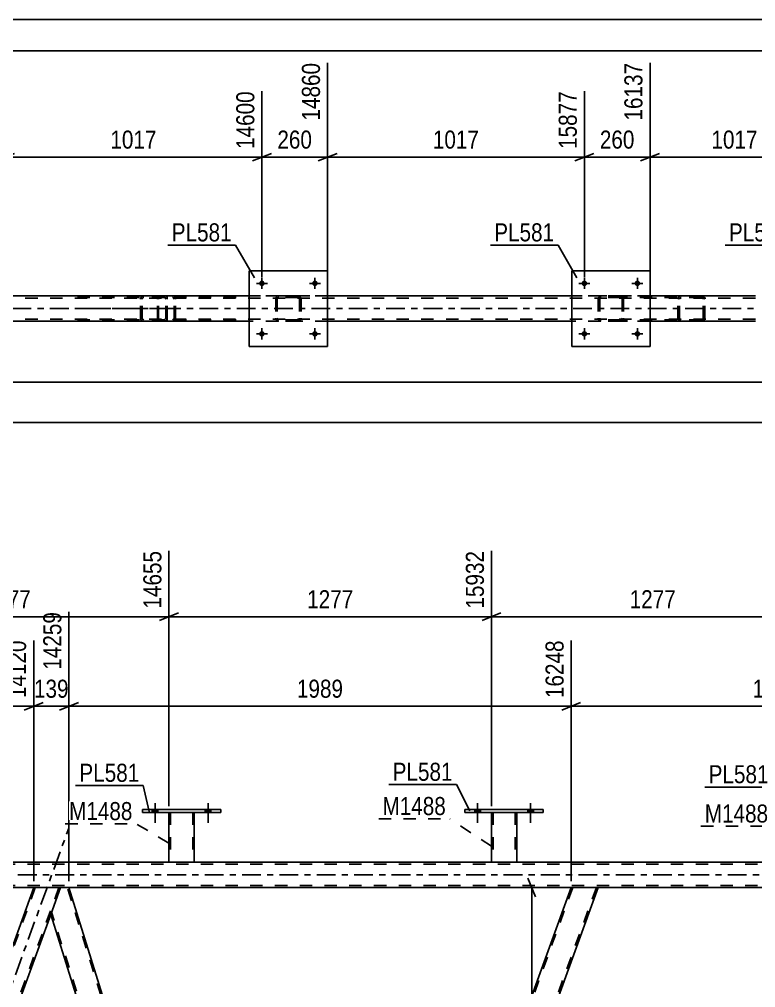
# Model space of a CAD drawing. Header units: millimetres. Extents: x 0 to 841, y 0 to 594.
# Drawn here: x 640.5 to 757.2, y 440.6 to 594 of the extents above; entities that cross this region are included whole.
import ezdxf

# ---------------------------------------------------------------- set-up
doc = ezdxf.new("R2010")
doc.units = ezdxf.units.MM
doc.linetypes.add('DXK_LINE_DOT2', pattern=[3.9198, 1.9599, -1.9599])
doc.linetypes.add('DXK_LINE_DOT3', pattern=[5.9187, 2.979, -0.9799, 0.9799, -0.9799])
doc.styles.add('Arial Narrow', font='ARIALN.TTF', dxfattribs={"height": 0.2})

# ---------------------------------------------------------------- blocks, each defined once
blk = doc.blocks.new('Unknown-800831068-1133')
at = {"color": 5, "linetype": 'Continuous'}
for p, q in [((841, 594), (0, 594)), ((836, 589), (5, 589))]:
    blk.add_line(p, q, dxfattribs=at)
blk = doc.blocks.new('Part-800831068-4525 - 4475')
at = {"color": 7, "linetype": 'DXK_LINE_DOT2'}
for p, q in [((757.11, 549.85), (94.93, 549.85)), ((757.11, 550.17), (115.06, 550.17)), ((689.35, 550.17), (676.95, 550.17)), ((740.43, 550.17), (728.03, 550.17)), ((757.11, 546.49), (94.93, 546.49)), ((689.35, 546.17), (676.95, 546.17)), ((740.43, 546.17), (728.03, 546.17))]:
    blk.add_line(p, q, dxfattribs=at)
at = {"color": 2, "linetype": 'Continuous'}
for p, q in [((676.95, 550.17), (638.26, 550.17)), ((728.03, 550.17), (689.35, 550.17)), ((757.11, 550.17), (740.43, 550.17)), ((676.95, 546.17), (638.26, 546.17)), ((728.03, 546.17), (689.35, 546.17)), ((757.11, 546.17), (740.43, 546.17))]:
    blk.add_line(p, q, dxfattribs=at)
at = {"color": 7, "linetype": 'DXK_LINE_DOT3'}
blk.add_line((94.93, 548.17), (757.11, 548.17), dxfattribs=at)
blk = doc.blocks.new('Part-800831068-4554 - 4475')
at = {"color": 7, "linetype": 'DXK_LINE_DOT2'}
for p, q in [((662.45, 549.87), (662.43, 549.69)), ((662.43, 546.65), (662.43, 549.69)), ((662.5, 550.03), (662.45, 549.87)), ((662.59, 550.13), (662.5, 550.03)), ((662.56, 549.69), (662.57, 549.78)), ((662.56, 546.65), (662.56, 549.69)), ((662.57, 549.78), (662.6, 549.86)), ((662.7, 550.17), (662.59, 550.13)), ((662.6, 549.86), (662.64, 549.91)), ((662.64, 549.91), (662.7, 549.93)), ((664.79, 550.17), (662.7, 550.17)), ((674.85, 550.17), (662.7, 550.17)), ((674.85, 549.93), (662.7, 549.93)), ((663.97, 549.93), (663.97, 550.17)), ((664.98, 550.13), (664.79, 550.17)), ((664.79, 549.93), (664.88, 549.91)), ((664.88, 549.91), (664.97, 549.86)), ((664.97, 549.86), (665.02, 549.78)), ((665.02, 549.78), (665.04, 549.69)), ((665.04, 546.65), (665.04, 549.69)), ((665.26, 549.82), (665.25, 549.87)), ((665.29, 549.69), (665.26, 549.82)), ((665.29, 546.65), (665.29, 549.69)), ((662.43, 546.65), (662.45, 546.46)), ((662.45, 546.46), (662.5, 546.31)), ((662.5, 546.31), (662.59, 546.2)), ((662.57, 546.55), (662.56, 546.65)), ((662.6, 546.48), (662.57, 546.55)), ((662.59, 546.2), (662.7, 546.17)), ((662.64, 546.42), (662.6, 546.48)), ((662.7, 546.41), (662.64, 546.42)), ((674.85, 546.41), (662.7, 546.41)), ((663.97, 546.17), (663.97, 546.41)), ((664.88, 546.42), (664.79, 546.41)), ((664.79, 546.17), (664.98, 546.2)), ((664.97, 546.48), (664.88, 546.42)), ((665.02, 546.55), (664.97, 546.48)), ((665.04, 546.65), (665.02, 546.55)), ((665.25, 546.46), (665.27, 546.56)), ((665.27, 546.56), (665.29, 546.65)), ((674.85, 546.17), (662.7, 546.17))]:
    blk.add_line(p, q, dxfattribs=at)
for centre, start, end in [((664.8, 549.67), 23.8494, 68.8059), ((664.8, 546.66), 291.1941, 336.1506)]:
    blk.add_arc(centre, 0.492, start, end, dxfattribs=at)
blk = doc.blocks.new('Part-800831068-6649 - 4475')
at = {"color": 2, "linetype": 'Continuous'}
for p, q in [((728.03, 554.17), (728.03, 542.17)), ((728.03, 554.17), (740.43, 554.17)), ((740.43, 554.17), (740.43, 542.17)), ((728.03, 542.17), (740.43, 542.17))]:
    blk.add_line(p, q, dxfattribs=at)
blk = doc.blocks.new('Part-800831068-4568 - 4475')
at = {"color": 7, "linetype": 'DXK_LINE_DOT2'}
for p, q in [((663.46, 550.17), (648.47, 550.17)), ((663.46, 549.93), (648.47, 549.93)), ((659.74, 549.82), (659.72, 549.69)), ((659.72, 546.65), (659.72, 549.69)), ((659.75, 549.87), (659.74, 549.82)), ((659.97, 549.69), (659.99, 549.78)), ((659.97, 546.65), (659.97, 549.69)), ((659.99, 549.78), (660.05, 549.86)), ((660.23, 550.17), (660.03, 550.13)), ((660.05, 549.86), (660.13, 549.91)), ((660.13, 549.91), (660.23, 549.93)), ((663.66, 550.13), (663.46, 550.17)), ((663.46, 549.93), (663.56, 549.91)), ((663.56, 549.91), (663.64, 549.86)), ((663.64, 549.86), (663.7, 549.78)), ((663.7, 549.78), (663.72, 549.69)), ((663.72, 546.65), (663.72, 549.69)), ((663.94, 549.82), (663.93, 549.87)), ((663.97, 549.69), (663.94, 549.82)), ((663.97, 546.65), (663.97, 549.69)), ((663.46, 546.41), (648.47, 546.41)), ((659.72, 546.65), (659.73, 546.56)), ((659.73, 546.56), (659.75, 546.46)), ((659.99, 546.55), (659.97, 546.65)), ((660.05, 546.48), (659.99, 546.55)), ((660.03, 546.2), (660.23, 546.17)), ((660.13, 546.42), (660.05, 546.48)), ((660.23, 546.41), (660.13, 546.42)), ((663.56, 546.42), (663.46, 546.41)), ((663.46, 546.17), (663.66, 546.2)), ((663.64, 546.48), (663.56, 546.42)), ((663.7, 546.55), (663.64, 546.48)), ((663.72, 546.65), (663.7, 546.55)), ((663.93, 546.46), (663.95, 546.56)), ((663.95, 546.56), (663.97, 546.65)), ((663.46, 546.17), (648.47, 546.17))]:
    blk.add_line(p, q, dxfattribs=at)
at = {"color": 7, "linetype": 'DXK_LINE_DOT3'}
blk.add_line((650.09, 548.17), (665.26, 548.17), dxfattribs=at)
at = {"color": 7, "linetype": 'DXK_LINE_DOT2'}
for centre, start, end in [((660.21, 549.67), 110.7584, 155.6801), ((663.48, 549.67), 24.32, 69.2417), ((660.21, 546.67), 204.32, 249.2417), ((663.48, 546.67), 290.7584, 335.6801)]:
    blk.add_arc(centre, 0.496, start, end, dxfattribs=at)
blk = doc.blocks.new('Part-800831068-6646 - 4475')
at = {"color": 7, "linetype": 'DXK_LINE_DOT2'}
for p, q in [((681.15, 549.69), (681.18, 549.87)), ((681.18, 549.87), (681.15, 549.69)), ((681.15, 549.69), (681.15, 546.65)), ((681.39, 549.69), (681.4, 549.78)), ((681.39, 549.69), (681.39, 546.65)), ((681.4, 549.78), (681.46, 549.86)), ((681.44, 550.13), (681.63, 550.17)), ((681.63, 550.17), (681.44, 550.13)), ((681.46, 549.86), (681.53, 549.91)), ((681.53, 549.91), (681.63, 549.93)), ((684.67, 550.17), (681.63, 550.17)), ((684.67, 549.93), (681.63, 549.93)), ((684.67, 550.17), (684.85, 550.13)), ((684.85, 550.13), (684.67, 550.17)), ((684.67, 549.93), (684.76, 549.91)), ((684.76, 549.91), (684.84, 549.86)), ((684.84, 549.86), (684.89, 549.78)), ((684.89, 549.78), (684.91, 549.69)), ((684.91, 549.69), (684.91, 546.65)), ((685.11, 549.87), (685.15, 549.69)), ((685.15, 549.69), (685.11, 549.87)), ((685.15, 549.69), (685.15, 546.65)), ((681.18, 546.47), (681.15, 546.65)), ((681.15, 546.65), (681.18, 546.47)), ((681.4, 546.56), (681.39, 546.65)), ((681.46, 546.48), (681.4, 546.56)), ((681.63, 546.17), (681.44, 546.21)), ((681.44, 546.21), (681.63, 546.17)), ((681.53, 546.43), (681.46, 546.48)), ((681.63, 546.41), (681.53, 546.43)), ((684.67, 546.41), (681.63, 546.41)), ((684.76, 546.43), (684.67, 546.41)), ((684.85, 546.21), (684.67, 546.17)), ((684.67, 546.17), (684.85, 546.21)), ((684.84, 546.48), (684.76, 546.43)), ((684.89, 546.56), (684.84, 546.48)), ((684.91, 546.65), (684.89, 546.56)), ((685.15, 546.65), (685.11, 546.47)), ((685.11, 546.47), (685.15, 546.65)), ((684.67, 546.17), (681.63, 546.17))]:
    blk.add_line(p, q, dxfattribs=at)
at = {"color": 7, "linetype": 'DXK_LINE_DOT3'}
blk.add_line((683.15, 548.17), (683.15, 548.17), dxfattribs=at)
at = {"color": 7, "linetype": 'DXK_LINE_DOT2'}
for centre, start, end in [((681.63, 549.69), 112.5, 157.5), ((681.63, 549.69), 112.5, 157.5), ((684.67, 549.69), 22.5, 67.5), ((684.67, 549.69), 22.5, 67.5), ((681.63, 546.65), 202.5, 247.5), ((681.63, 546.65), 202.5, 247.5), ((684.67, 546.65), 292.5, 337.5), ((684.67, 546.65), 292.5, 337.5)]:
    blk.add_arc(centre, 0.48, start, end, dxfattribs=at)
blk = doc.blocks.new('Part-800831068-4575 - 4475')
at = {"color": 7, "linetype": 'DXK_LINE_DOT2'}
for p, q in [((748.6, 550.17), (733.61, 550.17)), ((748.6, 549.93), (733.61, 549.93)), ((744.88, 549.82), (744.85, 549.69)), ((744.85, 546.65), (744.85, 549.69)), ((744.89, 549.87), (744.88, 549.82)), ((745.11, 549.69), (745.12, 549.78)), ((745.11, 546.65), (745.11, 549.69)), ((745.12, 549.78), (745.18, 549.86)), ((745.36, 550.17), (745.17, 550.13)), ((745.18, 549.86), (745.26, 549.91)), ((745.26, 549.91), (745.36, 549.93)), ((748.79, 550.13), (748.6, 550.17)), ((748.6, 549.93), (748.69, 549.91)), ((748.69, 549.91), (748.78, 549.86)), ((748.78, 549.86), (748.83, 549.78)), ((748.83, 549.78), (748.85, 549.69)), ((748.85, 546.65), (748.85, 549.69)), ((749.08, 549.82), (749.07, 549.87)), ((749.11, 549.69), (749.08, 549.82)), ((749.11, 546.65), (749.11, 549.69)), ((748.6, 546.41), (733.61, 546.41)), ((744.85, 546.65), (744.87, 546.56)), ((744.87, 546.56), (744.89, 546.46)), ((745.12, 546.55), (745.11, 546.65)), ((745.18, 546.48), (745.12, 546.55)), ((745.17, 546.2), (745.36, 546.17)), ((745.26, 546.42), (745.18, 546.48)), ((745.36, 546.41), (745.26, 546.42)), ((748.69, 546.42), (748.6, 546.41)), ((748.6, 546.17), (748.79, 546.2)), ((748.78, 546.48), (748.69, 546.42)), ((748.83, 546.55), (748.78, 546.48)), ((748.85, 546.65), (748.83, 546.55)), ((749.07, 546.46), (749.09, 546.56)), ((749.09, 546.56), (749.11, 546.65)), ((748.6, 546.17), (733.61, 546.17))]:
    blk.add_line(p, q, dxfattribs=at)
for centre, start, end in [((745.34, 549.67), 110.7584, 155.6801), ((748.62, 549.67), 24.32, 69.2417), ((745.34, 546.67), 204.32, 249.2417), ((748.62, 546.67), 290.7584, 335.6801)]:
    blk.add_arc(centre, 0.496, start, end, dxfattribs=at)
blk = doc.blocks.new('Part-800831068-6647 - 4475')
at = {"color": 2, "linetype": 'Continuous'}
for p, q in [((676.95, 554.17), (676.95, 542.17)), ((676.95, 554.17), (689.35, 554.17)), ((689.35, 554.17), (689.35, 542.17)), ((676.95, 542.17), (689.35, 542.17))]:
    blk.add_line(p, q, dxfattribs=at)
blk = doc.blocks.new('Part-800831068-6648 - 4475')
at = {"color": 7, "linetype": 'DXK_LINE_DOT2'}
for p, q in [((732.23, 549.69), (732.26, 549.87)), ((732.26, 549.87), (732.23, 549.69)), ((732.23, 549.69), (732.23, 546.65)), ((732.47, 549.69), (732.48, 549.78)), ((732.47, 549.69), (732.47, 546.65)), ((732.48, 549.78), (732.54, 549.86)), ((732.52, 550.13), (732.71, 550.17)), ((732.71, 550.17), (732.52, 550.13)), ((732.54, 549.86), (732.61, 549.91)), ((732.61, 549.91), (732.71, 549.93)), ((735.75, 550.17), (732.71, 550.17)), ((735.75, 549.93), (732.71, 549.93)), ((735.75, 550.17), (735.93, 550.13)), ((735.93, 550.13), (735.75, 550.17)), ((735.75, 549.93), (735.84, 549.91)), ((735.84, 549.91), (735.92, 549.86)), ((735.92, 549.86), (735.97, 549.78)), ((735.97, 549.78), (735.99, 549.69)), ((735.99, 549.69), (735.99, 546.65)), ((736.19, 549.87), (736.23, 549.69)), ((736.23, 549.69), (736.19, 549.87)), ((736.23, 549.69), (736.23, 546.65)), ((732.26, 546.47), (732.23, 546.65)), ((732.23, 546.65), (732.26, 546.47)), ((732.48, 546.56), (732.47, 546.65)), ((732.54, 546.48), (732.48, 546.56)), ((732.71, 546.17), (732.52, 546.21)), ((732.52, 546.21), (732.71, 546.17)), ((732.61, 546.43), (732.54, 546.48)), ((732.71, 546.41), (732.61, 546.43)), ((735.75, 546.41), (732.71, 546.41)), ((735.84, 546.43), (735.75, 546.41)), ((735.93, 546.21), (735.75, 546.17)), ((735.75, 546.17), (735.93, 546.21)), ((735.92, 546.48), (735.84, 546.43)), ((735.97, 546.56), (735.92, 546.48)), ((735.99, 546.65), (735.97, 546.56)), ((736.23, 546.65), (736.19, 546.47)), ((736.19, 546.47), (736.23, 546.65)), ((735.75, 546.17), (732.71, 546.17))]:
    blk.add_line(p, q, dxfattribs=at)
at = {"color": 7, "linetype": 'DXK_LINE_DOT3'}
blk.add_line((734.23, 548.17), (734.23, 548.17), dxfattribs=at)
at = {"color": 7, "linetype": 'DXK_LINE_DOT2'}
for centre, start, end in [((732.71, 549.69), 112.5, 157.5), ((732.71, 549.69), 112.5, 157.5), ((735.75, 549.69), 22.5, 67.5), ((735.75, 549.69), 22.5, 67.5), ((732.71, 546.65), 202.5, 247.5), ((732.71, 546.65), 202.5, 247.5), ((735.75, 546.65), 292.5, 337.5), ((735.75, 546.65), 292.5, 337.5)]:
    blk.add_arc(centre, 0.48, start, end, dxfattribs=at)
blk = doc.blocks.new('Bolt-800831068-6675 - 4475')
at = {"linetype": 'Continuous'}
for points in [[(679.39, 544.17, -1), (678.51, 544.17, -1)], [(687.79, 544.17, -1), (686.91, 544.17, -1)]]:
    blk.add_hatch(color=1, dxfattribs=at).paths.add_polyline_path(points)
at = {"color": 1, "linetype": 'Continuous'}
for p, q in [((678.95, 545.05), (678.95, 543.29)), ((687.35, 545.05), (687.35, 543.29)), ((678.07, 544.17), (679.83, 544.17)), ((686.47, 544.17), (688.23, 544.17))]:
    blk.add_line(p, q, dxfattribs=at)
blk = doc.blocks.new('Bolt-800831068-6676 - 4475')
at = {"linetype": 'Continuous'}
for points in [[(679.39, 552.17, -1), (678.51, 552.17, -1)], [(687.79, 552.17, -1), (686.91, 552.17, -1)]]:
    blk.add_hatch(color=1, dxfattribs=at).paths.add_polyline_path(points)
at = {"color": 1, "linetype": 'Continuous'}
for p, q in [((678.95, 553.05), (678.95, 551.29)), ((687.35, 553.05), (687.35, 551.29)), ((678.07, 552.17), (679.83, 552.17)), ((686.47, 552.17), (688.23, 552.17))]:
    blk.add_line(p, q, dxfattribs=at)
blk = doc.blocks.new('Bolt-800831068-6677 - 4475')
at = {"linetype": 'Continuous'}
for points in [[(730.47, 544.17, -1), (729.59, 544.17, -1)], [(738.87, 544.17, -1), (737.99, 544.17, -1)]]:
    blk.add_hatch(color=1, dxfattribs=at).paths.add_polyline_path(points)
at = {"color": 1, "linetype": 'Continuous'}
for p, q in [((730.03, 545.05), (730.03, 543.29)), ((738.43, 545.05), (738.43, 543.29)), ((729.15, 544.17), (730.91, 544.17)), ((737.55, 544.17), (739.31, 544.17))]:
    blk.add_line(p, q, dxfattribs=at)
blk = doc.blocks.new('Bolt-800831068-6678 - 4475')
at = {"linetype": 'Continuous'}
for points in [[(730.47, 552.17, -1), (729.59, 552.17, -1)], [(738.87, 552.17, -1), (737.99, 552.17, -1)]]:
    blk.add_hatch(color=1, dxfattribs=at).paths.add_polyline_path(points)
at = {"color": 1, "linetype": 'Continuous'}
for p, q in [((730.03, 553.05), (730.03, 551.29)), ((738.43, 553.05), (738.43, 551.29)), ((729.15, 552.17), (730.91, 552.17)), ((737.55, 552.17), (739.31, 552.17))]:
    blk.add_line(p, q, dxfattribs=at)
blk = doc.blocks.new('Part-800831068-3211 - 3195')
at = {"color": 7, "linetype": 'DXK_LINE_DOT2'}
for p, q in [((728.19, 456.44), (684.07, 335.22)), ((731.94, 456.44), (687.82, 335.22)), ((685.08, 338.69), (683.82, 335.22)), ((688.08, 335.22), (683.82, 335.22))]:
    blk.add_line(p, q, dxfattribs=at)
at = {"color": 2, "linetype": 'Continuous'}
for p, q in [((727.94, 456.44), (685.08, 338.69)), ((732.2, 456.44), (688.08, 335.22)), ((727.94, 456.44), (731.69, 456.44)), ((731.69, 456.44), (732.2, 456.44))]:
    blk.add_line(p, q, dxfattribs=at)
blk = doc.blocks.new('Bolt-800831068-7017 - 3195')
at = {"linetype": 'Continuous'}
for points in [[(712.68, 468.35), (713.56, 468.35), (713.56, 468.83), (712.68, 468.83)], [(721.08, 468.35), (721.96, 468.35), (721.96, 468.83), (721.08, 468.83)]]:
    blk.add_hatch(color=1, dxfattribs=at).paths.add_polyline_path(points)
at = {"color": 1, "linetype": 'Continuous'}
for p, q in [((713.12, 469.83), (713.12, 466.71)), ((721.52, 469.83), (721.52, 466.71)), ((712.68, 468.83), (712.68, 468.35)), ((713.56, 468.83), (713.56, 468.35)), ((721.08, 468.83), (721.08, 468.35)), ((721.96, 468.83), (721.96, 468.35))]:
    blk.add_line(p, q, dxfattribs=at)
blk = doc.blocks.new('Bolt-800831068-7015 - 3195')
at = {"linetype": 'Continuous'}
for points in [[(661.59, 468.35), (662.47, 468.35), (662.47, 468.83), (661.59, 468.83)], [(669.99, 468.35), (670.87, 468.35), (670.87, 468.83), (669.99, 468.83)]]:
    blk.add_hatch(color=1, dxfattribs=at).paths.add_polyline_path(points)
at = {"color": 1, "linetype": 'Continuous'}
for p, q in [((662.03, 469.83), (662.03, 466.71)), ((670.43, 469.83), (670.43, 466.71)), ((661.59, 468.83), (661.59, 468.35)), ((662.47, 468.83), (662.47, 468.35)), ((669.99, 468.83), (669.99, 468.35)), ((670.87, 468.83), (670.87, 468.35))]:
    blk.add_line(p, q, dxfattribs=at)
blk = doc.blocks.new('Part-800831068-3255 - 3195')
at = {"color": 7, "linetype": 'DXK_LINE_DOT3'}
blk.add_line((597.39, 325.83), (648.35, 465.84), dxfattribs=at)
at = {"color": 7, "linetype": 'DXK_LINE_DOT2'}
for p, q in [((643.06, 456.44), (598.94, 335.22)), ((646.81, 456.44), (602.69, 335.22)), ((647.06, 456.44), (645.51, 452.19)), ((600.44, 340.05), (598.68, 335.22)), ((602.94, 335.22), (604.7, 340.05)), ((602.94, 335.22), (598.68, 335.22))]:
    blk.add_line(p, q, dxfattribs=at)
at = {"color": 2, "linetype": 'Continuous'}
for p, q in [((642.8, 456.44), (600.44, 340.05)), ((642.8, 456.44), (646.55, 456.44)), ((646.55, 456.44), (647.06, 456.44)), ((604.7, 340.05), (645.51, 452.19))]:
    blk.add_line(p, q, dxfattribs=at)
blk = doc.blocks.new('Part-800831068-3260 - 3195')
at = {"color": 2, "linetype": 'Continuous'}
for p, q in [((647.06, 456.44), (645.51, 452.19)), ((648.38, 456.44), (647.06, 456.44)), ((685.08, 338.69), (648.38, 456.44)), ((681.97, 335.22), (645.51, 452.19)), ((683.82, 335.22), (685.08, 338.69))]:
    blk.add_line(p, q, dxfattribs=at)
at = {"color": 7, "linetype": 'DXK_LINE_DOT2'}
for p, q in [((684.95, 338.32), (648.13, 456.44)), ((682.23, 335.22), (645.65, 452.56)), ((684.94, 338.29), (684.91, 338.23)), ((683.82, 335.22), (681.97, 335.22))]:
    blk.add_line(p, q, dxfattribs=at)
blk = doc.blocks.new('Part-800831068-3322 - 3195')
at = {"color": 2, "linetype": 'Continuous'}
for p, q in [((664.23, 460.44), (617.15, 460.44)), ((715.32, 460.44), (668.23, 460.44)), ((766.4, 460.44), (719.32, 460.44)), ((642.8, 456.44), (563.25, 456.44)), ((727.94, 456.44), (648.38, 456.44)), ((792.74, 456.44), (732.2, 456.44))]:
    blk.add_line(p, q, dxfattribs=at)
at = {"color": 7, "linetype": 'DXK_LINE_DOT2'}
for p, q in [((668.23, 460.44), (664.23, 460.44)), ((719.32, 460.44), (715.32, 460.44)), ((792.74, 460.12), (78.02, 460.12)), ((792.74, 456.76), (78.02, 456.76)), ((732.2, 456.44), (217.13, 456.44)), ((648.38, 456.44), (642.8, 456.44))]:
    blk.add_line(p, q, dxfattribs=at)
at = {"color": 7, "linetype": 'DXK_LINE_DOT3'}
blk.add_line((78.02, 458.44), (792.74, 458.44), dxfattribs=at)
blk = doc.blocks.new('Part-800831068-6985 - 3195')
at = {"color": 2, "linetype": 'Continuous'}
for p, q in [((664.23, 468.35), (664.23, 460.44)), ((668.23, 468.35), (668.23, 460.44)), ((668.2, 460.44), (664.23, 460.44)), ((668.23, 460.44), (668.2, 460.44))]:
    blk.add_line(p, q, dxfattribs=at)
at = {"color": 7, "linetype": 'DXK_LINE_DOT2'}
for p, q in [((664.23, 468.35), (668.23, 468.35)), ((664.23, 468.35), (664.23, 468.35)), ((664.23, 468.35), (664.23, 468.35)), ((664.47, 468.35), (664.47, 460.44)), ((667.99, 468.35), (667.99, 460.44)), ((668.23, 468.35), (668.23, 468.35)), ((668.23, 468.35), (668.23, 468.35)), ((667.98, 460.44), (667.99, 460.44))]:
    blk.add_line(p, q, dxfattribs=at)
blk = doc.blocks.new('Part-800831068-6986 - 3195')
at = {"color": 2, "linetype": 'Continuous'}
for p, q in [((660.03, 468.35), (660.03, 468.83)), ((660.03, 468.83), (660.03, 468.83)), ((660.03, 468.83), (672.43, 468.83)), ((660.03, 468.35), (660.03, 468.35)), ((660.03, 468.35), (672.43, 468.35)), ((672.43, 468.83), (672.43, 468.35))]:
    blk.add_line(p, q, dxfattribs=at)
at = {"color": 7, "linetype": 'DXK_LINE_DOT2'}
for p, q in [((660.03, 468.83), (660.03, 468.35)), ((660.03, 468.83), (660.03, 468.83)), ((660.03, 468.35), (660.03, 468.35)), ((672.43, 468.83), (672.43, 468.35))]:
    blk.add_line(p, q, dxfattribs=at)
blk = doc.blocks.new('Part-800831068-6987 - 3195')
at = {"color": 2, "linetype": 'Continuous'}
for p, q in [((715.32, 468.35), (715.32, 460.44)), ((719.32, 468.35), (719.32, 460.44)), ((719.28, 460.44), (715.32, 460.44)), ((719.32, 460.44), (719.28, 460.44))]:
    blk.add_line(p, q, dxfattribs=at)
at = {"color": 7, "linetype": 'DXK_LINE_DOT2'}
for p, q in [((715.32, 468.35), (719.32, 468.35)), ((715.32, 468.35), (715.32, 468.35)), ((715.32, 468.35), (715.32, 468.35)), ((715.56, 468.35), (715.56, 460.44)), ((719.08, 468.35), (719.08, 460.44)), ((719.32, 468.35), (719.32, 468.35)), ((719.32, 468.35), (719.32, 468.35)), ((719.06, 460.44), (719.08, 460.44))]:
    blk.add_line(p, q, dxfattribs=at)
blk = doc.blocks.new('Part-800831068-6988 - 3195')
at = {"color": 2, "linetype": 'Continuous'}
for p, q in [((711.12, 468.35), (711.12, 468.83)), ((711.12, 468.83), (711.12, 468.83)), ((711.12, 468.83), (723.52, 468.83)), ((711.12, 468.35), (711.12, 468.35)), ((711.12, 468.35), (723.52, 468.35)), ((723.52, 468.83), (723.52, 468.35))]:
    blk.add_line(p, q, dxfattribs=at)
at = {"color": 7, "linetype": 'DXK_LINE_DOT2'}
for p, q in [((711.12, 468.83), (711.12, 468.35)), ((711.12, 468.83), (711.12, 468.83)), ((711.12, 468.35), (711.12, 468.35)), ((723.52, 468.83), (723.52, 468.35))]:
    blk.add_line(p, q, dxfattribs=at)
blk = doc.blocks.new('Bolt-800831068-7014 - 3195')
at = {"linetype": 'Continuous'}
for points in [[(661.59, 468.35), (662.47, 468.35), (662.47, 468.83), (661.59, 468.83)], [(669.99, 468.35), (670.87, 468.35), (670.87, 468.83), (669.99, 468.83)]]:
    blk.add_hatch(color=1, dxfattribs=at).paths.add_polyline_path(points)
at = {"color": 1, "linetype": 'Continuous'}
for p, q in [((662.03, 469.83), (662.03, 466.71)), ((670.43, 469.83), (670.43, 466.71)), ((661.59, 468.83), (661.59, 468.35)), ((662.47, 468.83), (662.47, 468.35)), ((669.99, 468.83), (669.99, 468.35)), ((670.87, 468.83), (670.87, 468.35))]:
    blk.add_line(p, q, dxfattribs=at)
blk = doc.blocks.new('Bolt-800831068-7016 - 3195')
at = {"linetype": 'Continuous'}
for points in [[(712.68, 468.35), (713.56, 468.35), (713.56, 468.83), (712.68, 468.83)], [(721.08, 468.35), (721.96, 468.35), (721.96, 468.83), (721.08, 468.83)]]:
    blk.add_hatch(color=1, dxfattribs=at).paths.add_polyline_path(points)
at = {"color": 1, "linetype": 'Continuous'}
for p, q in [((713.12, 469.83), (713.12, 466.71)), ((721.52, 469.83), (721.52, 466.71)), ((712.68, 468.83), (712.68, 468.35)), ((713.56, 468.83), (713.56, 468.35)), ((721.08, 468.83), (721.08, 468.35)), ((721.96, 468.83), (721.96, 468.35))]:
    blk.add_line(p, q, dxfattribs=at)
blk = doc.blocks.new('StraightDimension-800831068-11058 - 4475')
at = {"color": 7, "linetype": 'Continuous'}
for p, q in [((689.35, 551.17), (689.35, 587.11)), ((730.03, 553.17), (730.03, 582.61)), ((690.85, 572.77), (687.85, 571.57)), ((728.53, 571.57), (731.53, 572.77)), ((689.35, 572.17), (730.03, 572.17))]:
    blk.add_line(p, q, dxfattribs=at)
at = {"color": 0, "linetype": 'Continuous'}
blk.add_wipeout([(729.43, 583.21), (725.23, 583.21), (725.23, 572.87), (729.43, 572.87)], dxfattribs=at)
at = {"color": 0}
blk.add_wipeout([(713.94, 572.92), (713.94, 577.12), (705.43, 577.12), (705.43, 572.92)], dxfattribs=at)
at = {"color": 3, "linetype": 'Continuous', "style": 'Arial Narrow'}
blk.add_text('15877', height=2.863, rotation=90.0002, dxfattribs=at).set_placement((728.83, 573.47))
at = {"color": 3, "style": 'Arial Narrow'}
blk.add_text('1017', height=2.863, dxfattribs=at).set_placement((706.03, 573.52))
blk = doc.blocks.new('StraightDimension-800831068-11056 - 4475')
at = {"color": 7, "linetype": 'Continuous'}
for p, q in [((740.43, 551.17), (740.43, 587.11)), ((767.21, 553.17), (767.21, 582.61)), ((741.93, 572.77), (738.93, 571.57)), ((765.71, 571.57), (768.71, 572.77)), ((740.43, 572.17), (767.21, 572.17))]:
    blk.add_line(p, q, dxfattribs=at)
at = {"color": 0, "linetype": 'Continuous'}
blk.add_wipeout([(766.61, 583.21), (762.41, 583.21), (762.41, 572.87), (766.61, 572.87)], dxfattribs=at)
at = {"color": 0}
blk.add_wipeout([(758.07, 572.92), (758.07, 577.12), (749.56, 577.12), (749.56, 572.92)], dxfattribs=at)
at = {"color": 3, "linetype": 'Continuous', "style": 'Arial Narrow'}
blk.add_text('17154', height=2.863, rotation=90.0002, dxfattribs=at).set_placement((766.01, 573.47))
at = {"color": 3, "style": 'Arial Narrow'}
blk.add_text('1017', height=2.863, dxfattribs=at).set_placement((750.16, 573.52))
blk = doc.blocks.new('StraightDimension-800831068-11057 - 4475')
at = {"color": 7, "linetype": 'Continuous'}
for p, q in [((740.43, 551.17), (740.43, 587.11)), ((730.03, 553.17), (730.03, 582.61)), ((728.53, 571.57), (731.53, 572.77)), ((741.93, 572.77), (738.93, 571.57)), ((730.03, 572.17), (740.43, 572.17))]:
    blk.add_line(p, q, dxfattribs=at)
at = {"color": 0}
blk.add_wipeout([(738.57, 572.92), (738.57, 577.12), (731.88, 577.12), (731.88, 572.92)], dxfattribs=at)
at = {"color": 3, "style": 'Arial Narrow'}
blk.add_text('260', height=2.863, dxfattribs=at).set_placement((732.48, 573.52))
at = {"color": 0, "linetype": 'Continuous'}
blk.add_wipeout([(739.83, 587.71), (735.63, 587.71), (735.63, 577.37), (739.83, 577.37)], dxfattribs=at)
at = {"color": 3, "linetype": 'Continuous', "style": 'Arial Narrow'}
blk.add_text('16137', height=2.863, rotation=90.0002, dxfattribs=at).set_placement((739.23, 577.97))
blk = doc.blocks.new('StraightDimension-800831068-11059 - 4475')
at = {"color": 7, "linetype": 'Continuous'}
for p, q in [((689.35, 551.17), (689.35, 587.11)), ((678.95, 553.17), (678.95, 582.61)), ((677.45, 571.57), (680.45, 572.77)), ((690.85, 572.77), (687.85, 571.57)), ((678.95, 572.17), (689.35, 572.17))]:
    blk.add_line(p, q, dxfattribs=at)
at = {"color": 0}
blk.add_wipeout([(687.49, 572.92), (687.49, 577.12), (680.8, 577.12), (680.8, 572.92)], dxfattribs=at)
at = {"color": 3, "style": 'Arial Narrow'}
blk.add_text('260', height=2.863, dxfattribs=at).set_placement((681.4, 573.52))
at = {"color": 0, "linetype": 'Continuous'}
blk.add_wipeout([(688.75, 587.71), (684.55, 587.71), (684.55, 577.37), (688.75, 577.37)], dxfattribs=at)
at = {"color": 3, "linetype": 'Continuous', "style": 'Arial Narrow'}
blk.add_text('14860', height=2.863, rotation=90.0002, dxfattribs=at).set_placement((688.15, 577.97))
blk = doc.blocks.new('StraightDimension-800831068-11060 - 4475')
at = {"color": 7, "linetype": 'Continuous'}
for p, q in [((638.26, 551.17), (638.26, 587.11)), ((678.95, 553.17), (678.95, 582.61)), ((639.76, 572.77), (636.76, 571.57)), ((677.45, 571.57), (680.45, 572.77)), ((638.26, 572.17), (678.95, 572.17))]:
    blk.add_line(p, q, dxfattribs=at)
at = {"color": 0, "linetype": 'Continuous'}
blk.add_wipeout([(678.35, 583.21), (674.15, 583.21), (674.15, 572.87), (678.35, 572.87)], dxfattribs=at)
at = {"color": 0}
blk.add_wipeout([(662.86, 572.92), (662.86, 577.12), (654.35, 577.12), (654.35, 572.92)], dxfattribs=at)
at = {"color": 3, "linetype": 'Continuous', "style": 'Arial Narrow'}
blk.add_text('14600', height=2.863, rotation=90.0002, dxfattribs=at).set_placement((677.75, 573.47))
at = {"color": 3, "style": 'Arial Narrow'}
blk.add_text('1017', height=2.863, dxfattribs=at).set_placement((654.95, 573.52))
blk = doc.blocks.new('StraightDimension-800831068-11753 - 4475')
at = {"color": 7, "linetype": 'Continuous'}
blk.add_line((94.29, 530.15), (794.87, 530.15), dxfattribs=at)
blk = doc.blocks.new('StraightDimension-800831068-11765 - 4475')
at = {"color": 7, "linetype": 'Continuous'}
blk.add_line((94.93, 536.51), (794.23, 536.51), dxfattribs=at)
blk = doc.blocks.new('StraightDimension-800831068-3806 - 3195')
at = {"color": 7, "linetype": 'Continuous'}
for p, q in [((648.38, 457.44), (648.38, 500.1)), ((642.8, 457.44), (642.8, 495.6)), ((641.3, 484.56), (644.3, 485.76)), ((642.8, 485.16), (648.38, 485.16)), ((649.88, 485.76), (646.88, 484.56))]:
    blk.add_line(p, q, dxfattribs=at)
at = {"color": 0}
blk.add_wipeout([(648.93, 485.91), (648.93, 490.11), (642.25, 490.11), (642.25, 485.91)], dxfattribs=at)
at = {"color": 3, "style": 'Arial Narrow'}
blk.add_text('139', height=2.863, dxfattribs=at).set_placement((642.85, 486.51))
at = {"color": 0, "linetype": 'Continuous'}
blk.add_wipeout([(647.78, 500.7), (643.58, 500.7), (643.58, 490.36), (647.78, 490.36)], dxfattribs=at)
at = {"color": 3, "linetype": 'Continuous', "style": 'Arial Narrow'}
blk.add_text('14259', height=2.863, rotation=90.0002, dxfattribs=at).set_placement((647.18, 490.96))
blk = doc.blocks.new('StraightDimension-800831068-4326 - 3195')
at = {"color": 7, "linetype": 'Continuous'}
for p, q in [((722.29, 454.94), (721.09, 457.94)), ((739.56, 456.44), (718.84, 456.44)), ((721.69, 335.22), (721.69, 456.44)), ((721.09, 336.72), (722.29, 333.72)), ((713.3, 335.22), (724.09, 335.22))]:
    blk.add_line(p, q, dxfattribs=at)
at = {"color": 0}
blk.add_wipeout([(720.94, 400.09), (716.74, 400.09), (716.74, 391.58), (720.94, 391.58)], dxfattribs=at)
at = {"color": 3, "style": 'Arial Narrow'}
blk.add_text('3031', height=2.863, rotation=90.0002, dxfattribs=at).set_placement((720.34, 392.18))
blk = doc.blocks.new('StraightDimension-800831068-3844 - 3195')
at = {"color": 7, "linetype": 'Continuous'}
for p, q in [((727.94, 457.44), (727.94, 495.6)), ((792.74, 465.94), (792.74, 495.6)), ((729.44, 485.76), (726.44, 484.56)), ((727.94, 485.16), (792.74, 485.16)), ((791.24, 484.56), (794.24, 485.76))]:
    blk.add_line(p, q, dxfattribs=at)
at = {"color": 0, "linetype": 'Continuous'}
blk.add_wipeout([(792.14, 496.2), (787.94, 496.2), (787.94, 485.86), (792.14, 485.86)], dxfattribs=at)
at = {"color": 0}
blk.add_wipeout([(764.59, 485.91), (764.59, 490.11), (756.08, 490.11), (756.08, 485.91)], dxfattribs=at)
at = {"color": 3, "linetype": 'Continuous', "style": 'Arial Narrow'}
blk.add_text('17868', height=2.863, rotation=90.0002, dxfattribs=at).set_placement((791.54, 486.46))
at = {"color": 3, "style": 'Arial Narrow'}
blk.add_text('1620', height=2.863, dxfattribs=at).set_placement((756.68, 486.51))
blk = doc.blocks.new('StraightDimension-800831068-3787 - 3195')
at = {"color": 7, "linetype": 'Continuous'}
for p, q in [((563.25, 457.44), (563.25, 500.1)), ((642.8, 457.44), (642.8, 495.6)), ((564.75, 485.76), (561.75, 484.56)), ((563.25, 485.16), (642.8, 485.16)), ((641.3, 484.56), (644.3, 485.76))]:
    blk.add_line(p, q, dxfattribs=at)
at = {"color": 0, "linetype": 'Continuous'}
blk.add_wipeout([(642.2, 496.2), (638, 496.2), (638, 485.86), (642.2, 485.86)], dxfattribs=at)
at = {"color": 0}
blk.add_wipeout([(607.28, 485.91), (607.28, 490.11), (598.77, 490.11), (598.77, 485.91)], dxfattribs=at)
at = {"color": 3, "linetype": 'Continuous', "style": 'Arial Narrow'}
blk.add_text('14120', height=2.863, rotation=90.0002, dxfattribs=at).set_placement((641.6, 486.46))
at = {"color": 3, "style": 'Arial Narrow'}
blk.add_text('1989', height=2.863, dxfattribs=at).set_placement((599.37, 486.51))
blk = doc.blocks.new('StraightDimension-800831068-3825 - 3195')
at = {"color": 7, "linetype": 'Continuous'}
for p, q in [((648.38, 457.44), (648.38, 500.1)), ((727.94, 457.44), (727.94, 495.6)), ((649.88, 485.76), (646.88, 484.56)), ((648.38, 485.16), (727.94, 485.16)), ((726.44, 484.56), (729.44, 485.76))]:
    blk.add_line(p, q, dxfattribs=at)
at = {"color": 0, "linetype": 'Continuous'}
blk.add_wipeout([(727.34, 496.2), (723.14, 496.2), (723.14, 485.86), (727.34, 485.86)], dxfattribs=at)
at = {"color": 0}
blk.add_wipeout([(692.42, 485.91), (692.42, 490.11), (683.9, 490.11), (683.9, 485.91)], dxfattribs=at)
at = {"color": 3, "linetype": 'Continuous', "style": 'Arial Narrow'}
blk.add_text('16248', height=2.863, rotation=90.0002, dxfattribs=at).set_placement((726.74, 486.46))
at = {"color": 3, "style": 'Arial Narrow'}
blk.add_text('1989', height=2.863, dxfattribs=at).set_placement((684.5, 486.51))
blk = doc.blocks.new('StraightDimension-800831068-10552 - 3195')
at = {"color": 7, "linetype": 'Continuous'}
for p, q in [((715.32, 469.35), (715.32, 509.78)), ((766.4, 469.35), (766.4, 509.78)), ((716.82, 499.94), (713.82, 498.74)), ((715.32, 499.34), (766.4, 499.34)), ((764.9, 498.74), (767.9, 499.94))]:
    blk.add_line(p, q, dxfattribs=at)
at = {"color": 0, "linetype": 'Continuous'}
blk.add_wipeout([(765.8, 510.38), (761.6, 510.38), (761.6, 500.04), (765.8, 500.04)], dxfattribs=at)
at = {"color": 0}
blk.add_wipeout([(745.11, 500.09), (745.11, 504.29), (736.6, 504.29), (736.6, 500.09)], dxfattribs=at)
at = {"color": 3, "linetype": 'Continuous', "style": 'Arial Narrow'}
blk.add_text('17209', height=2.863, rotation=90.0002, dxfattribs=at).set_placement((765.2, 500.64))
at = {"color": 3, "style": 'Arial Narrow'}
blk.add_text('1277', height=2.863, dxfattribs=at).set_placement((737.2, 500.69))
blk = doc.blocks.new('StraightDimension-800831068-4354 - 3195')
at = {"color": 7, "linetype": 'Continuous'}
for p, q in [((817.81, 456.94), (816.61, 459.94)), ((794.38, 458.44), (819.61, 458.44)), ((817.21, 332.58), (817.21, 458.44)), ((816.61, 334.08), (817.81, 331.08)), ((748.8, 332.58), (819.61, 332.58))]:
    blk.add_line(p, q, dxfattribs=at)
at = {"color": 0}
blk.add_wipeout([(816.46, 399.77), (812.26, 399.77), (812.26, 391.26), (816.46, 391.26)], dxfattribs=at)
at = {"color": 3, "style": 'Arial Narrow'}
blk.add_text('3147', height=2.863, rotation=90.0002, dxfattribs=at).set_placement((815.86, 391.86))
blk = doc.blocks.new('StraightDimension-800831068-4364 - 3195')
at = {"color": 7, "linetype": 'Continuous'}
for p, q in [((792.74, 455.44), (792.74, 391.61)), ((747.16, 336.22), (747.16, 396.86)), ((748.66, 394.61), (745.66, 393.41)), ((791.24, 393.41), (794.24, 394.61)), ((747.16, 394.01), (792.74, 394.01))]:
    blk.add_line(p, q, dxfattribs=at)
at = {"color": 0}
blk.add_wipeout([(774.2, 394.76), (774.2, 398.96), (765.69, 398.96), (765.69, 394.76)], dxfattribs=at)
at = {"color": 3, "style": 'Arial Narrow'}
blk.add_text('1139', height=2.863, dxfattribs=at).set_placement((766.29, 395.36))
blk = doc.blocks.new('StraightDimension-800831068-10553 - 3195')
at = {"color": 7, "linetype": 'Continuous'}
for p, q in [((664.23, 469.35), (664.23, 509.78)), ((715.32, 469.35), (715.32, 509.78)), ((665.73, 499.94), (662.73, 498.74)), ((664.23, 499.34), (715.32, 499.34)), ((713.82, 498.74), (716.82, 499.94))]:
    blk.add_line(p, q, dxfattribs=at)
at = {"color": 0, "linetype": 'Continuous'}
blk.add_wipeout([(714.72, 510.38), (710.52, 510.38), (710.52, 500.04), (714.72, 500.04)], dxfattribs=at)
at = {"color": 0}
blk.add_wipeout([(694.03, 500.09), (694.03, 504.29), (685.52, 504.29), (685.52, 500.09)], dxfattribs=at)
at = {"color": 3, "linetype": 'Continuous', "style": 'Arial Narrow'}
blk.add_text('15932', height=2.863, rotation=90.0002, dxfattribs=at).set_placement((714.12, 500.64))
at = {"color": 3, "style": 'Arial Narrow'}
blk.add_text('1277', height=2.863, dxfattribs=at).set_placement((686.12, 500.69))
blk = doc.blocks.new('StraightDimension-800831068-10554 - 3195')
at = {"color": 7, "linetype": 'Continuous'}
for p, q in [((613.15, 469.35), (613.15, 509.78)), ((664.23, 469.35), (664.23, 509.78)), ((614.65, 499.94), (611.65, 498.74)), ((613.15, 499.34), (664.23, 499.34)), ((662.73, 498.74), (665.73, 499.94))]:
    blk.add_line(p, q, dxfattribs=at)
at = {"color": 0, "linetype": 'Continuous'}
blk.add_wipeout([(663.63, 510.38), (659.43, 510.38), (659.43, 500.04), (663.63, 500.04)], dxfattribs=at)
at = {"color": 0}
blk.add_wipeout([(642.95, 500.09), (642.95, 504.29), (634.44, 504.29), (634.44, 500.09)], dxfattribs=at)
at = {"color": 3, "linetype": 'Continuous', "style": 'Arial Narrow'}
blk.add_text('14655', height=2.863, rotation=90.0002, dxfattribs=at).set_placement((663.03, 500.64))
at = {"color": 3, "style": 'Arial Narrow'}
blk.add_text('1277', height=2.863, dxfattribs=at).set_placement((635.04, 500.69))
blk = doc.blocks.new('Mark-800831068-11812 - 4475')
at = {"color": 0}
blk.add_wipeout([(674.18, 558.82), (674.18, 561.82), (664.67, 561.82), (664.67, 558.82)], dxfattribs=at)
blk.add_wipeout([(674.18, 558.82), (674.18, 561.82), (664.67, 561.82), (664.67, 558.82)], dxfattribs=at)
at = {"color": 30, "linetype": 'Continuous'}
for p in [(664.07, 558.22), (677.78, 553.02)]:
    blk.add_line(p, (674.78, 558.22), dxfattribs=at)
at = {"color": 3, "style": 'Arial Narrow'}
blk.add_text('PL581', height=2.863, dxfattribs=at).set_placement((664.67, 558.82))
blk = doc.blocks.new('Mark-800831068-11815 - 4475')
at = {"color": 0}
blk.add_wipeout([(725.26, 558.82), (725.26, 561.82), (715.75, 561.82), (715.75, 558.82)], dxfattribs=at)
blk.add_wipeout([(725.26, 558.82), (725.26, 561.82), (715.75, 561.82), (715.75, 558.82)], dxfattribs=at)
at = {"color": 30, "linetype": 'Continuous'}
for p in [(715.15, 558.22), (728.86, 553.02)]:
    blk.add_line(p, (725.86, 558.22), dxfattribs=at)
at = {"color": 3, "style": 'Arial Narrow'}
blk.add_text('PL581', height=2.863, dxfattribs=at).set_placement((715.75, 558.82))
blk = doc.blocks.new('Mark-800831068-11818 - 4475')
at = {"color": 0}
blk.add_wipeout([(762.44, 558.82), (762.44, 561.82), (752.93, 561.82), (752.93, 558.82)], dxfattribs=at)
blk.add_wipeout([(762.44, 558.82), (762.44, 561.82), (752.93, 561.82), (752.93, 558.82)], dxfattribs=at)
at = {"color": 30, "linetype": 'Continuous'}
for p in [(752.33, 558.22), (766.04, 553.02)]:
    blk.add_line(p, (763.04, 558.22), dxfattribs=at)
at = {"color": 3, "style": 'Arial Narrow'}
blk.add_text('PL581', height=2.863, dxfattribs=at).set_placement((752.93, 558.82))
blk = doc.blocks.new('Mark-800831068-10802 - 3195')
at = {"color": 0}
blk.add_wipeout([(658.46, 467.12), (658.46, 470.12), (648.41, 470.12), (648.41, 467.12)], dxfattribs=at)
blk.add_wipeout([(658.46, 467.12), (658.46, 470.12), (648.41, 470.12), (648.41, 467.12)], dxfattribs=at)
at = {"color": 30, "linetype": 'DXK_LINE_DOT2'}
for p in [(647.81, 466.52), (664.23, 463.45)]:
    blk.add_line(p, (659.06, 466.52), dxfattribs=at)
at = {"color": 3, "style": 'Arial Narrow'}
blk.add_text('M1488', height=2.863, dxfattribs=at).set_placement((648.41, 467.12))
blk = doc.blocks.new('Mark-800831068-10814 - 3195')
at = {"color": 0}
blk.add_wipeout([(759.16, 466.74), (759.16, 469.74), (749.1, 469.74), (749.1, 466.74)], dxfattribs=at)
blk.add_wipeout([(759.16, 466.74), (759.16, 469.74), (749.1, 469.74), (749.1, 466.74)], dxfattribs=at)
at = {"color": 30, "linetype": 'DXK_LINE_DOT2'}
for p in [(748.5, 466.14), (766.4, 462.24)]:
    blk.add_line(p, (759.76, 466.14), dxfattribs=at)
at = {"color": 3, "style": 'Arial Narrow'}
blk.add_text('M1488', height=2.863, dxfattribs=at).set_placement((749.1, 466.74))
blk = doc.blocks.new('Mark-800831068-10808 - 3195')
at = {"color": 0}
blk.add_wipeout([(708.1, 467.92), (708.1, 470.92), (698.05, 470.92), (698.05, 467.92)], dxfattribs=at)
blk.add_wipeout([(708.1, 467.92), (708.1, 470.92), (698.05, 470.92), (698.05, 467.92)], dxfattribs=at)
at = {"color": 30, "linetype": 'DXK_LINE_DOT2'}
for p in [(697.45, 467.32), (715.32, 462.98)]:
    blk.add_line(p, (708.7, 467.32), dxfattribs=at)
at = {"color": 3, "style": 'Arial Narrow'}
blk.add_text('M1488', height=2.863, dxfattribs=at).set_placement((698.05, 467.92))
blk = doc.blocks.new('Mark-800831068-10805 - 3195')
at = {"color": 0}
blk.add_wipeout([(659.54, 473.19), (659.54, 476.19), (650.04, 476.19), (650.04, 473.19)], dxfattribs=at)
blk.add_wipeout([(659.54, 473.19), (659.54, 476.19), (650.04, 476.19), (650.04, 473.19)], dxfattribs=at)
at = {"color": 30, "linetype": 'Continuous'}
for p in [(649.44, 472.59), (661.12, 468.49)]:
    blk.add_line(p, (660.14, 472.59), dxfattribs=at)
at = {"color": 3, "style": 'Arial Narrow'}
blk.add_text('PL581', height=2.863, dxfattribs=at).set_placement((650.04, 473.19))
blk = doc.blocks.new('Mark-800831068-10811 - 3195')
at = {"color": 0}
blk.add_wipeout([(709.16, 473.35), (709.16, 476.35), (699.66, 476.35), (699.66, 473.35)], dxfattribs=at)
blk.add_wipeout([(709.16, 473.35), (709.16, 476.35), (699.66, 476.35), (699.66, 473.35)], dxfattribs=at)
at = {"color": 30, "linetype": 'Continuous'}
for p in [(699.06, 472.75), (711.91, 468.61)]:
    blk.add_line(p, (709.76, 472.75), dxfattribs=at)
at = {"color": 3, "style": 'Arial Narrow'}
blk.add_text('PL581', height=2.863, dxfattribs=at).set_placement((699.66, 473.35))
blk = doc.blocks.new('Mark-800831068-10817 - 3195')
at = {"color": 0}
blk.add_wipeout([(759.22, 472.96), (759.22, 475.96), (749.71, 475.96), (749.71, 472.96)], dxfattribs=at)
blk.add_wipeout([(759.22, 472.96), (759.22, 475.96), (749.71, 475.96), (749.71, 472.96)], dxfattribs=at)
at = {"color": 30, "linetype": 'Continuous'}
for p in [(749.11, 472.36), (763.18, 468.54)]:
    blk.add_line(p, (759.82, 472.36), dxfattribs=at)
at = {"color": 3, "style": 'Arial Narrow'}
blk.add_text('PL581', height=2.863, dxfattribs=at).set_placement((749.71, 472.96))

msp = doc.modelspace()

# ---------------------------------------------------------------- block references
for name in ['Unknown-800831068-1133', 'Part-800831068-6647 - 4475', 'Part-800831068-6649 - 4475', 'Bolt-800831068-6676 - 4475', 'Bolt-800831068-6678 - 4475', 'Part-800831068-4525 - 4475', 'Part-800831068-4568 - 4475', 'Part-800831068-4554 - 4475', 'Part-800831068-6646 - 4475', 'Part-800831068-6648 - 4475', 'Part-800831068-4575 - 4475', 'Bolt-800831068-6675 - 4475', 'Bolt-800831068-6677 - 4475', 'Bolt-800831068-7015 - 3195', 'Bolt-800831068-7014 - 3195', 'Bolt-800831068-7017 - 3195', 'Bolt-800831068-7016 - 3195', 'Part-800831068-6986 - 3195', 'Part-800831068-6985 - 3195', 'Part-800831068-6988 - 3195', 'Part-800831068-6987 - 3195', 'Part-800831068-3255 - 3195', 'Part-800831068-3322 - 3195', 'Part-800831068-3260 - 3195', 'Part-800831068-3211 - 3195']:
    msp.add_blockref(name, (0, 0))

# ---------------------------------------------------------------- next in the draw order: block references
for name in ['StraightDimension-800831068-11058 - 4475', 'StraightDimension-800831068-11056 - 4475', 'StraightDimension-800831068-11753 - 4475', 'StraightDimension-800831068-3806 - 3195', 'StraightDimension-800831068-4326 - 3195']:
    msp.add_blockref(name, (0, 0))

# ---------------------------------------------------------------- next in the draw order: block references
for name in ['StraightDimension-800831068-11059 - 4475', 'StraightDimension-800831068-11057 - 4475', 'Mark-800831068-11818 - 4475', 'StraightDimension-800831068-11765 - 4475', 'StraightDimension-800831068-3787 - 3195', 'StraightDimension-800831068-3844 - 3195']:
    msp.add_blockref(name, (0, 0))

# ---------------------------------------------------------------- next in the draw order: block references
for name in ['StraightDimension-800831068-11060 - 4475', 'Mark-800831068-11815 - 4475', 'StraightDimension-800831068-3825 - 3195', 'StraightDimension-800831068-4354 - 3195']:
    msp.add_blockref(name, (0, 0))

# ---------------------------------------------------------------- next in the draw order: block references
for name in ['Mark-800831068-11812 - 4475', 'StraightDimension-800831068-10552 - 3195', 'StraightDimension-800831068-4364 - 3195']:
    msp.add_blockref(name, (0, 0))

# ---------------------------------------------------------------- next in the draw order: block references
for name in ['StraightDimension-800831068-10553 - 3195', 'Mark-800831068-10814 - 3195']:
    msp.add_blockref(name, (0, 0))

# ---------------------------------------------------------------- next in the draw order: block references
for name in ['StraightDimension-800831068-10554 - 3195', 'Mark-800831068-10817 - 3195', 'Mark-800831068-10808 - 3195']:
    msp.add_blockref(name, (0, 0))

# ---------------------------------------------------------------- next in the draw order: block references
for name in ['Mark-800831068-10811 - 3195', 'Mark-800831068-10802 - 3195']:
    msp.add_blockref(name, (0, 0))

# ---------------------------------------------------------------- next in the draw order: block references
msp.add_blockref('Mark-800831068-10805 - 3195', (0, 0))

doc.saveas('drawing.dxf')
